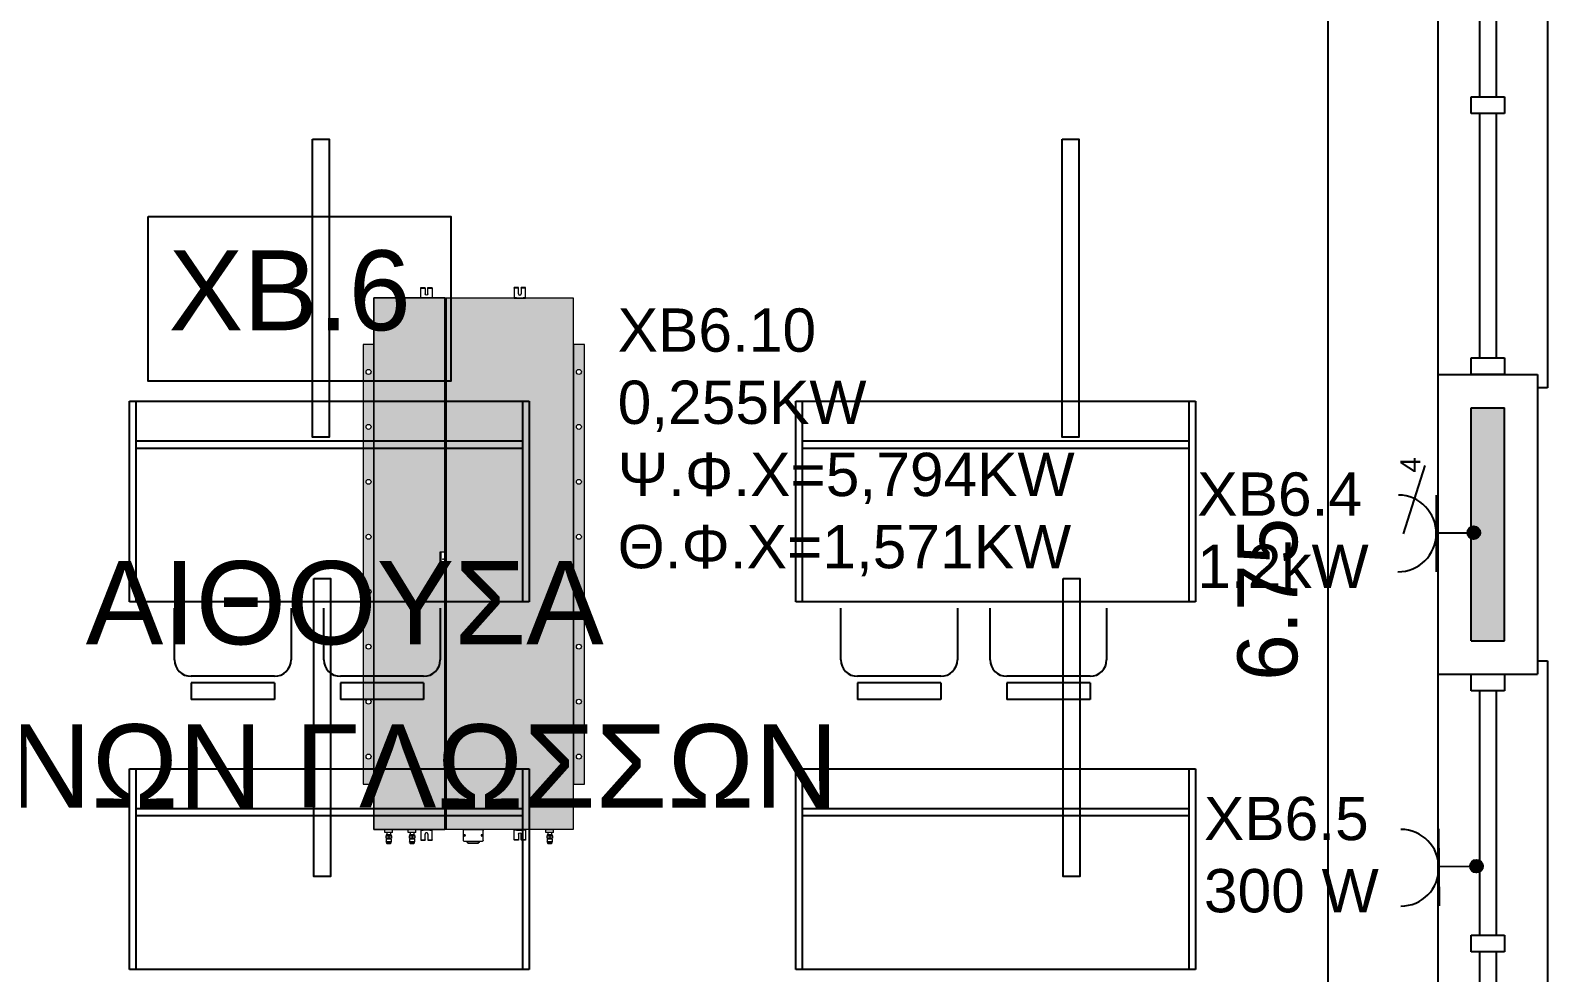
# Model space of a CAD drawing. Header units: metres. Extents: x -11 to 85, y -301 to 135.
# Drawn here: x 43.25 to 47.804, y -47.989 to -45.16 of the extents above; entities that cross this region are included whole.
import ezdxf

# ---------------------------------------------------------------- set-up
doc = ezdxf.new("R2010")
doc.units = ezdxf.units.M
doc.header["$LTSCALE"] = 0.036
doc.header["$PDMODE"] = 2
for name, color, linetype in [('arxitek borofos', 252, 'Continuous'), ('DIMBLK', 252, 'Continuous'), ('electext', 20, 'Continuous'), ('HLEK-SYMBOL', 3, 'Continuous'), ('HLEK_FL001_SYMBOLS', 230, 'Continuous'), ('Parathira', 252, 'Continuous')]:
    doc.layers.add(name, color=color, linetype=linetype)
doc.layers.add('axel', color=170, linetype='Continuous', lineweight=0)
doc.styles.add('COMU-N', font='arial.ttf')
doc.styles.get("Standard").update_dxf_attribs({"font": 'arial.ttf'})
doc.dimstyles.new('CADWDOT', dxfattribs={"dimscale": 0.1, "dimtxt": 1.8, "dimasz": 0.08, "dimexe": 2, "dimexo": 0, "dimgap": 0.09, "dimtad": 0, "dimrnd": 0.001, "dimzin": 0, "dimdsep": 46, "dimtxsty": 'Standard', "dimblk1": 'ARTDIM', "dimblk2": 'ARTDIM', "dimsah": 1, "dimcen": 0.09, "dimdle": 0.05, "dimse1": 1, "dimse2": 1, "dimadec": 0, "dimazin": 0, "dimtfac": 1, "dimtmove": 0, "dimatfit": 3, "dimldrblk": 'ARTDIM', "dimfxl": 2, "dimtvp": 0.9999, "dimtolj": 1, "dimtzin": 0, "dimarcsym": 0})

# ---------------------------------------------------------------- blocks, each defined once
blk = doc.blocks.new('A$C52D13D70')
at = {"layer": 'Parathira'}
for p, q in [((-0.33, 0.04), (-0.33, -2.44)), ((-0.3, 0.04), (-0.33, 0.04)), ((-0.1, 0), (-0.2, 0)), ((-0.2, 0), (-0.2, -0.05)), ((-0.1, -0.05), (-0.1, 0)), ((0, 0), (0, -2.4)), ((-0.2, -0.05), (-0.1, -0.05)), ((-0.175, -0.05), (-0.175, -0.7833)), ((-0.125, -0.05), (-0.125, -0.7833)), ((-0.1, -0.7833), (-0.2, -0.7833)), ((-0.2, -0.7833), (-0.2, -0.8333)), ((-0.1, -0.8333), (-0.1, -0.7833)), ((-0.2, -0.8333), (-0.1, -0.8333)), ((-0.175, -0.8333), (-0.175, -1.5667)), ((-0.125, -0.8333), (-0.125, -1.5667)), ((-0.1, -1.5667), (-0.2, -1.5667)), ((-0.2, -1.5667), (-0.2, -1.6167)), ((-0.1, -1.6167), (-0.1, -1.5667)), ((-0.2, -1.6167), (-0.1, -1.6167)), ((-0.175, -1.6167), (-0.175, -2.35)), ((-0.125, -1.6167), (-0.125, -2.35)), ((-0.1, -2.35), (-0.2, -2.35)), ((-0.2, -2.35), (-0.2, -2.4)), ((-0.1, -2.4), (-0.1, -2.35)), ((-0.2, -2.4), (-0.1, -2.4)), ((-0.33, -2.44), (-0.3, -2.44))]:
    blk.add_line(p, q, dxfattribs=at)
blk = doc.blocks.new('ARTDIM')
at = {"layer": 'DIMBLK'}
for p, q in [((0, -24.9975), (0, 24.9975)), ((-24.9975, 0), (24.9975, 0))]:
    blk.add_line(p, q, dxfattribs=at)
blk.add_circle((0, 0), 8.25, dxfattribs=at)
blk = doc.blocks.new('*D908')
at = {"layer": 'arxitek borofos', "color": 0, "lineweight": -2}
blk.add_line((47.1437, -43.501), (47.1437, -50.235), dxfattribs=at)
at = {"layer": 'Defpoints', "color": 0, "transparency": 16777216}
for p in [(46.5355, -43.493), (46.5355, -50.243), (47.1437, -50.243)]:
    blk.add_point(p, dxfattribs=at)
at = {"layer": 'arxitek borofos', "color": 0, "lineweight": -2, "xscale": 0.008, "yscale": 0.008, "zscale": 0.008}
for p, rotation in [((47.1437, -43.493), 90), ((47.1437, -50.243), 270)]:
    blk.add_blockref('ARTDIM', p, dxfattribs=dict(at, rotation=rotation))
at = {"layer": 'arxitek borofos', "color": 0, "insert": (46.9637, -46.868), "char_height": 0.18, "attachment_point": 5, "rotation": 90}
blk.add_mtext('\\A1;6.75', dxfattribs=at)
blk = doc.blocks.new('gJ6_a14')
at = {"linetype": 'Continuous'}
for p, q in [((-0.1176, 0.1119), (0.113, 0.1119)), ((0, 0.1119), (0, 0))]:
    blk.add_line(p, q, dxfattribs=at)
blk.add_arc((-0.0023, 0.2279), 0.1153, 180, 358.9566, dxfattribs=at)
blk = doc.blocks.new('*X1779')
at = {"color": 0}
for p, q in [((15.598, 2.587), (15.737, 2.727)), ((15.598, 2.622), (15.702, 2.727)), ((15.604, 2.646), (15.605, 2.647)), ((15.605, 2.559), (15.765, 2.719)), ((15.609, 2.652), (15.618, 2.66)), ((15.614, 2.621), (15.623, 2.63)), ((15.617, 2.536), (15.789, 2.707)), ((15.623, 2.665), (15.631, 2.674)), ((15.627, 2.634), (15.636, 2.643)), ((15.633, 2.516), (15.808, 2.691)), ((15.636, 2.678), (15.645, 2.687)), ((15.64, 2.647), (15.649, 2.656)), ((15.649, 2.691), (15.658, 2.7)), ((15.653, 2.501), (15.824, 2.672)), ((15.654, 2.66), (15.662, 2.669)), ((15.658, 2.63), (15.667, 2.638)), ((15.662, 2.705), (15.671, 2.714)), ((15.667, 2.674), (15.676, 2.683)), ((15.671, 2.643), (15.68, 2.652)), ((15.676, 2.718), (15.678, 2.721)), ((15.676, 2.489), (15.836, 2.648)), ((15.68, 2.687), (15.689, 2.696)), ((15.685, 2.656), (15.693, 2.665)), ((15.689, 2.625), (15.698, 2.634)), ((15.693, 2.7), (15.702, 2.709)), ((15.698, 2.669), (15.707, 2.678)), ((15.702, 2.638), (15.711, 2.647)), ((15.707, 2.714), (15.715, 2.722)), ((15.711, 2.683), (15.72, 2.691)), ((15.715, 2.652), (15.724, 2.66)), ((15.72, 2.727), (15.721, 2.728)), ((15.72, 2.621), (15.729, 2.63)), ((15.724, 2.696), (15.733, 2.705)), ((15.729, 2.665), (15.738, 2.674)), ((15.733, 2.634), (15.742, 2.643)), ((15.738, 2.709), (15.746, 2.718)), ((15.742, 2.678), (15.751, 2.687)), ((15.746, 2.647), (15.755, 2.656)), ((15.751, 2.722), (15.752, 2.724)), ((15.755, 2.691), (15.764, 2.7)), ((15.76, 2.66), (15.768, 2.669)), ((15.764, 2.63), (15.773, 2.638)), ((15.768, 2.705), (15.777, 2.714)), ((15.773, 2.674), (15.782, 2.683)), ((15.777, 2.643), (15.786, 2.652)), ((15.786, 2.687), (15.795, 2.696)), ((15.791, 2.656), (15.799, 2.665)), ((15.795, 2.625), (15.804, 2.634)), ((15.804, 2.669), (15.813, 2.678)), ((15.808, 2.638), (15.817, 2.647)), ((15.822, 2.652), (15.83, 2.66)), ((15.826, 2.621), (15.835, 2.63)), ((15.839, 2.634), (15.84, 2.635)), ((15.601, 2.607), (15.609, 2.616)), ((15.605, 2.577), (15.614, 2.585)), ((15.611, 2.547), (15.618, 2.554)), ((15.618, 2.59), (15.627, 2.599)), ((15.623, 2.559), (15.631, 2.568)), ((15.627, 2.528), (15.636, 2.537)), ((15.631, 2.603), (15.64, 2.612)), ((15.636, 2.572), (15.645, 2.581)), ((15.64, 2.541), (15.649, 2.55)), ((15.645, 2.616), (15.654, 2.625)), ((15.645, 2.51), (15.654, 2.519)), ((15.649, 2.585), (15.658, 2.594)), ((15.654, 2.554), (15.662, 2.563)), ((15.658, 2.523), (15.667, 2.532)), ((15.662, 2.599), (15.671, 2.607)), ((15.664, 2.494), (15.671, 2.501)), ((15.667, 2.568), (15.676, 2.577)), ((15.671, 2.537), (15.68, 2.546)), ((15.676, 2.612), (15.685, 2.621)), ((15.676, 2.506), (15.685, 2.515)), ((15.68, 2.581), (15.689, 2.59)), ((15.685, 2.55), (15.693, 2.559)), ((15.689, 2.519), (15.698, 2.528)), ((15.693, 2.594), (15.702, 2.603)), ((15.693, 2.488), (15.702, 2.497)), ((15.698, 2.563), (15.707, 2.572)), ((15.702, 2.532), (15.711, 2.541)), ((15.705, 2.482), (15.843, 2.62)), ((15.707, 2.607), (15.715, 2.616)), ((15.707, 2.501), (15.715, 2.51)), ((15.711, 2.577), (15.72, 2.585)), ((15.715, 2.546), (15.724, 2.554)), ((15.72, 2.515), (15.729, 2.523)), ((15.724, 2.59), (15.733, 2.599)), ((15.724, 2.484), (15.733, 2.493)), ((15.729, 2.559), (15.738, 2.568)), ((15.733, 2.528), (15.742, 2.537)), ((15.738, 2.603), (15.746, 2.612)), ((15.738, 2.497), (15.746, 2.506)), ((15.741, 2.482), (15.842, 2.584)), ((15.742, 2.572), (15.751, 2.581)), ((15.746, 2.541), (15.755, 2.55)), ((15.751, 2.616), (15.76, 2.625)), ((15.751, 2.51), (15.76, 2.519)), ((15.755, 2.585), (15.764, 2.594)), ((15.76, 2.554), (15.768, 2.563)), ((15.764, 2.523), (15.773, 2.532)), ((15.768, 2.599), (15.777, 2.607)), ((15.768, 2.493), (15.777, 2.501)), ((15.773, 2.568), (15.782, 2.577)), ((15.777, 2.537), (15.786, 2.546)), ((15.782, 2.612), (15.791, 2.621)), ((15.782, 2.506), (15.791, 2.515)), ((15.786, 2.581), (15.795, 2.59)), ((15.791, 2.55), (15.799, 2.559)), ((15.795, 2.519), (15.804, 2.528)), ((15.799, 2.594), (15.808, 2.603)), ((15.804, 2.563), (15.813, 2.572)), ((15.808, 2.532), (15.817, 2.541)), ((15.813, 2.607), (15.822, 2.616)), ((15.817, 2.577), (15.826, 2.585)), ((15.822, 2.546), (15.83, 2.554)), ((15.83, 2.59), (15.839, 2.599)), ((15.835, 2.559), (15.835, 2.56)), ((15.844, 2.603), (15.844, 2.603))]:
    blk.add_line(p, q, dxfattribs=at)
blk = doc.blocks.new('GJ6_A78')
at = {"layer": 'HLEK-SYMBOL', "color": 0, "linetype": 'Continuous'}
blk.add_circle((0, 0), 0.0989, dxfattribs=at)
at = {"layer": 'HLEK-SYMBOL', "color": 0, "xscale": 0.8, "yscale": 0.8, "zscale": 0.8}
blk.add_blockref('*X1779', (-12.576, -2.084), dxfattribs=at)
blk = doc.blocks.new('priza')
at = {"layer": 'HLEK_FL001_SYMBOLS', "rotation": 180}
blk.add_blockref('gJ6_a14', (87.4, -100.4952), dxfattribs=at)
at = {"layer": 'HLEK_FL001_SYMBOLS', "xscale": 0.1951472641207488, "yscale": 0.1951472641207488, "zscale": 0.1951472641207488}
blk.add_blockref('GJ6_A78', (87.4, -100.4953), dxfattribs=at)
blk = doc.blocks.new('priza tetrapli')
at = {"layer": 'HLEK_FL001_SYMBOLS', "ltscale": 5}
blk.add_line((444.1264, -18.901), (444.3314, -18.9664), dxfattribs=at)
at = {"layer": 'HLEK_FL001_SYMBOLS', "rotation": 180}
blk.add_blockref('priza', (531.5297, -119.6074), dxfattribs=at)
at = {"layer": 'HLEK_FL001_SYMBOLS', "ltscale": 5}
blk.add_text('4', height=0.06, dxfattribs=at).set_placement((444.3099, -18.9515))
blk = doc.blocks.new('A$C5A126718')
at = {"layer": 'axel'}
for p, q in [((-0.0317, 0.0343), (-0.0317, 0.0321)), ((-0.0301, 0.0343), (-0.0317, 0.0343)), ((-0.0317, 0.0321), (-0.0317, 0.0236)), ((-0.0317, 0.0321), (-0.0301, 0.0321)), ((-0.0317, 0.0236), (-0.0301, 0.0236)), ((-0.0317, 0.0236), (-0.0317, 0.0214)), ((-0.0301, 0.0214), (-0.0317, 0.0214)), ((-0.0301, 0.0129), (-0.0317, 0.0129)), ((-0.0317, 0.0129), (-0.0317, 0.0107)), ((-0.0317, 0.0107), (-0.0301, 0.0107)), ((-0.0317, 0.0107), (-0.0317, 0.0021)), ((-0.0317, 0.0021), (-0.0301, 0.0021)), ((-0.0317, 0.0021), (-0.0317, 0)), ((-0.0301, 0), (-0.0317, 0)), ((-0.0012, 0.0343), (-0.0301, 0.0343)), ((-0.0301, 0.0343), (-0.0301, 0.0321)), ((-0.0301, 0.0321), (-0.0301, 0.0236)), ((-0.0301, 0.0236), (-0.0301, 0.0214)), ((-0.0301, 0.0214), (-0.0131, 0.0214)), ((-0.0301, 0.0129), (-0.0301, 0.0107)), ((-0.0131, 0.0129), (-0.0301, 0.0129)), ((-0.0301, 0.0107), (-0.0301, 0.0021)), ((-0.0301, 0.0021), (-0.0301, 0)), ((-0.0301, 0), (-0.0012, 0)), ((-0.0012, 0.0343), (0, 0.0343)), ((-0.0012, 0.0343), (-0.0012, 0.033)), ((-0.0012, 0.033), (-0.0012, 0.03)), ((-0.0012, 0.03), (-0.0012, 0.0271)), ((-0.0012, 0.0271), (0, 0.0271)), ((-0.0012, 0.027), (-0.0012, 0.0271)), ((-0.0012, 0.0073), (-0.0012, 0.027)), ((-0.0012, 0.0071), (-0.0012, 0.0073)), ((-0.0012, 0.0071), (0, 0.0071)), ((-0.0012, 0.0071), (-0.0012, 0.0043)), ((-0.0012, 0.0043), (-0.0012, 0.0013)), ((-0.0012, 0.0013), (-0.0012, 0)), ((-0.0012, 0), (0, 0)), ((0.0004, 0.0271), (0.0004, 0.0343)), ((0.0004, 0.0271), (0.0004, 0.0343)), ((0.0004, 0.0211), (0.0004, 0.0271)), ((0.0004, 0.0211), (0.0004, 0.0271)), ((0.0004, 0.0207), (0.0004, 0.0211)), ((0.0004, 0.0207), (0.0004, 0.0211)), ((0.0004, 0.0186), (0.0004, 0.0207)), ((0.0004, 0.0186), (0.0004, 0.0207)), ((0.0004, 0.0157), (0.0004, 0.0186)), ((0.0004, 0.0157), (0.0004, 0.0186)), ((0.0004, 0.0136), (0.0004, 0.0157)), ((0.0004, 0.0136), (0.0004, 0.0157)), ((0.0004, 0.0132), (0.0004, 0.0136)), ((0.0004, 0.0132), (0.0004, 0.0136)), ((0.0004, 0.0071), (0.0004, 0.0132)), ((0.0004, 0.0071), (0.0004, 0.0132)), ((0.0004, 0), (0.0004, 0.0071)), ((0.0004, 0), (0.0004, 0.0071))]:
    blk.add_line(p, q, dxfattribs=at)
blk.add_arc((-0.0131, 0.0171), 0.00429, 270, 90, dxfattribs=at)
blk = doc.blocks.new('A$C3A54651E')
at = {"layer": 'axel'}
for p, q in [((0.0091, 0.0228), (0, 0.0228)), ((0, 0.0228), (0, 0)), ((0.0091, 0), (0, 0)), ((0.0091, 0), (0.0091, 0.0228)), ((0.0091, 0.0171), (0.0162, 0.0171)), ((0.0091, 0.0057), (0.0162, 0.0057)), ((0.0162, 0.019), (0.0166, 0.0193)), ((0.0162, 0.0038), (0.0162, 0.019)), ((0.0162, 0.0038), (0.0166, 0.0035)), ((0.0166, 0.0035), (0.0166, 0.0193)), ((0.0166, 0.0193), (0.0184, 0.0193)), ((0.0166, 0.0035), (0.0184, 0.0035)), ((0.0184, 0.02), (0.0184, 0.0199)), ((0.0184, 0.02), (0.0184, 0.02)), ((0.0184, 0.0199), (0.0184, 0.0193)), ((0.0184, 0.0193), (0.0184, 0.0153)), ((0.0184, 0.0153), (0.0184, 0.0067)), ((0.0184, 0.0067), (0.0184, 0.0035)), ((0.0184, 0.0035), (0.0184, 0.0028)), ((0.0184, 0.0028), (0.0184, 0.0028)), ((0.0191, 0.0202), (0.0254, 0.0202)), ((0.0191, 0.0197), (0.0254, 0.0197)), ((0.0191, 0.0109), (0.0254, 0.0109)), ((0.0191, 0.0026), (0.0254, 0.0026)), ((0.0262, 0.0199), (0.0262, 0.02)), ((0.0262, 0.02), (0.0262, 0.02)), ((0.0262, 0.0182), (0.0262, 0.0199)), ((0.0262, 0.0153), (0.0262, 0.0182)), ((0.0262, 0.0182), (0.0284, 0.0182)), ((0.0262, 0.0067), (0.0262, 0.0153)), ((0.0262, 0.0046), (0.0262, 0.0067)), ((0.0262, 0.0028), (0.0262, 0.0046)), ((0.0262, 0.0046), (0.0284, 0.0046)), ((0.0262, 0.0028), (0.0262, 0.0028)), ((0.0284, 0.0193), (0.037, 0.0193)), ((0.0284, 0.0182), (0.0284, 0.0193)), ((0.0284, 0.0046), (0.0284, 0.0182)), ((0.0284, 0.0035), (0.0284, 0.0046)), ((0.0284, 0.0035), (0.037, 0.0035)), ((0.037, 0.0035), (0.037, 0.0193)), ((0.0373, 0.019), (0.037, 0.0193)), ((0.0373, 0.0037), (0.037, 0.0035)), ((0.0373, 0.0182), (0.0373, 0.019)), ((0.0373, 0.0046), (0.0373, 0.0182)), ((0.0373, 0.0182), (0.0403, 0.0182)), ((0.0373, 0.0037), (0.0373, 0.0046)), ((0.0373, 0.0046), (0.0403, 0.0046)), ((0.0403, 0.0046), (0.0403, 0.0182)), ((0.0423, 0.0162), (0.0403, 0.0182)), ((0.0423, 0.0066), (0.0403, 0.0046)), ((0.0423, 0.0066), (0.0423, 0.0162))]:
    blk.add_line(p, q, dxfattribs=at)
for points in [[(0.0191, 0.0202, 0.004311), (0.019, 0.0202, 0.005535), (0.0188, 0.0202, 0.007292), (0.0187, 0.0201, 0.009929), (0.0186, 0.0201), (0.0186, 0.0201, 0.019665), (0.0185, 0.02, 0.032685), (0.0184, 0.02, 0.060642), (0.0184, 0.02), (0.0184, 0.02)], [(0.0184, 0.0199, 0.159929), (0.0184, 0.0199, 0.090191), (0.0184, 0.0199, 0.0462), (0.0184, 0.0199, 0.02623), (0.0185, 0.0198), (0.0186, 0.0198, 0.013719), (0.0187, 0.0198, 0.009481), (0.0188, 0.0198, 0.006867), (0.0189, 0.0197, 0.005151), (0.0191, 0.0197)], [(0.0191, 0.0197, 0.015295), (0.0188, 0.0186, 0.017604), (0.0186, 0.0175), (0.0185, 0.0169, 0.02245), (0.0184, 0.0158), (0.0184, 0.0153)], [(0.0184, 0.0153, 0.023182), (0.0184, 0.0142, 0.022013), (0.0186, 0.0131), (0.0187, 0.0125, 0.017076), (0.0189, 0.0114), (0.0191, 0.0109)], [(0.0191, 0.0109, 0.016103), (0.0188, 0.0098, 0.018613), (0.0186, 0.0088), (0.0185, 0.0083, 0.023826), (0.0184, 0.0072), (0.0184, 0.0067)], [(0.0184, 0.0067, 0.024647), (0.0184, 0.0057, 0.023359), (0.0186, 0.0046), (0.0187, 0.0041, 0.018023), (0.0189, 0.0031), (0.0191, 0.0026)], [(0.0191, 0.0026, -0.004311), (0.019, 0.0026, -0.005535), (0.0188, 0.0026, -0.007292), (0.0187, 0.0027, -0.009929), (0.0186, 0.0027), (0.0186, 0.0027, -0.019665), (0.0185, 0.0027, -0.032685), (0.0184, 0.0028, -0.060642), (0.0184, 0.0028), (0.0184, 0.0028)], [(0.0262, 0.02, 0.102242), (0.0262, 0.02, 0.051435), (0.0261, 0.02, 0.028507), (0.0261, 0.0201, 0.01755), (0.026, 0.0201), (0.0259, 0.0201, 0.009159), (0.0258, 0.0201, 0.006785), (0.0257, 0.0202, 0.005184), (0.0255, 0.0202), (0.0254, 0.0202)], [(0.0254, 0.0197, 0.004812), (0.0256, 0.0197, 0.00636), (0.0258, 0.0198, 0.008685), (0.0259, 0.0198, 0.012384), (0.026, 0.0198), (0.0261, 0.0198, 0.023143), (0.0261, 0.0199, 0.039656), (0.0262, 0.0199, 0.07579), (0.0262, 0.0199, 0.144125), (0.0262, 0.0199)], [(0.0262, 0.0153, 0.023214), (0.0262, 0.0164, 0.02204), (0.026, 0.0175), (0.0259, 0.018, 0.017046), (0.0256, 0.0191), (0.0254, 0.0197)], [(0.0254, 0.0109, 0.01528), (0.0258, 0.012, 0.017585), (0.026, 0.013), (0.0261, 0.0136, 0.022468), (0.0262, 0.0147), (0.0262, 0.0153)], [(0.0262, 0.0067, 0.024685), (0.0262, 0.0078, 0.023392), (0.026, 0.0088), (0.0259, 0.0093, 0.017988), (0.0256, 0.0103), (0.0254, 0.0109)], [(0.0254, 0.0026, 0.016073), (0.0258, 0.0036, 0.018575), (0.026, 0.0046), (0.0261, 0.0052, 0.023861), (0.0262, 0.0062), (0.0262, 0.0067)], [(0.0262, 0.0028, -0.102242), (0.0262, 0.0028, -0.051435), (0.0261, 0.0028, -0.028507), (0.0261, 0.0027, -0.01755), (0.026, 0.0027), (0.0259, 0.0027, -0.009159), (0.0258, 0.0026, -0.006785), (0.0257, 0.0026, -0.005184), (0.0255, 0.0026), (0.0254, 0.0026)]]:
    blk.add_lwpolyline(points, format="xyb", dxfattribs=at)
blk = doc.blocks.new('A$C531E15D6')
at = {"layer": 'axel'}
for p, q in [((-0.0003, 0.0241), (-0.0003, -0.0359)), ((-0.0003, 0.0241), (0.0009, 0.0241)), ((-0.0003, 0.0134), (0, 0.0134)), ((-0.0003, 0.0113), (0, 0.0113)), ((-0.0003, 0.0066), (-0.0003, 0.0031)), ((-0.0003, 0.0066), (-0.0003, 0.0031)), ((0, 0.0059), (-0.0003, 0.0059)), ((-0.0003, 0.0031), (-0.0003, -0.0276)), ((0.0021, 0.0241), (0, 0.022)), ((0, 0.0059), (0, 0.022)), ((0, -0.0059), (0, 0.0059)), ((0, -0.0059), (0, 0.0059)), ((0.0012, 0.0241), (0.0009, 0.0241)), ((0.0012, 0.0241), (0.0009, 0.0241)), ((0.0012, 0.0241), (0.0021, 0.0241)), ((0.0021, 0.0241), (0.0321, 0.0241)), ((0.0021, 0.0241), (0.0321, 0.0241)), ((0.0321, 0.0241), (0.0343, 0.022)), ((0.0343, 0.022), (0.0343, 0.0134)), ((0.0343, 0.022), (0.0343, 0.0134)), ((0.0343, 0.0134), (0.0343, -0.0251)), ((0.0343, 0.0134), (0.0343, -0.0251)), ((0.038, 0.0127), (0.0343, 0.0128)), ((0.0347, 0.0056), (0.0343, 0.0056)), ((0.0347, 0.0056), (0.0347, -0.0059)), ((0.0357, 0.0099), (0.0357, 0.0045)), ((0.04, 0.0099), (0.0357, 0.0099)), ((0.0357, 0.0045), (0.0357, 0.0038)), ((0.0357, 0.0045), (0.0357, 0.0038)), ((0.0357, 0.0038), (0.0357, -0.0059)), ((0.0357, 0.0038), (0.0357, -0.0059)), ((0.038, 0.0127), (0.038, 0.0099)), ((0.04, 0.0099), (0.04, -0.0059)), ((0, -0.0176), (-0.0003, -0.0176)), ((-0.0003, -0.023), (0, -0.023)), ((-0.0003, -0.0251), (0, -0.0251)), ((-0.0003, -0.0276), (-0.0003, -0.0312)), ((-0.0003, -0.0276), (-0.0003, -0.0312)), ((-0.0003, -0.0359), (0.0021, -0.0359)), ((0, -0.0176), (0, -0.0059)), ((0, -0.0176), (0, -0.0059)), ((0, -0.0337), (0, -0.0176)), ((0.0021, -0.0359), (0, -0.0337)), ((0.0321, -0.0359), (0.0021, -0.0359)), ((0.0321, -0.0359), (0.0021, -0.0359)), ((0.0343, -0.0337), (0.0321, -0.0359)), ((0.0347, -0.0173), (0.0343, -0.0173)), ((0.038, -0.0244), (0.0343, -0.0245)), ((0.0343, -0.0251), (0.0343, -0.0337)), ((0.0343, -0.0251), (0.0343, -0.0337)), ((0.0347, -0.0059), (0.0347, -0.0173)), ((0.0357, -0.0059), (0.0357, -0.0155)), ((0.0357, -0.0059), (0.0357, -0.0155)), ((0.0357, -0.0155), (0.0357, -0.0162)), ((0.0357, -0.0155), (0.0357, -0.0162)), ((0.0357, -0.0162), (0.0357, -0.0216)), ((0.04, -0.0216), (0.0357, -0.0216)), ((0.038, -0.0244), (0.038, -0.0216)), ((0.04, -0.0059), (0.04, -0.0216))]:
    blk.add_line(p, q, dxfattribs=at)
for centre, radius in [((0.0171, 0.0199), 0.00214), ((0.0171, 0.0199), 0.00111), ((0.0171, -0.0316), 0.00214), ((0.0171, -0.0316), 0.00111)]:
    blk.add_circle(centre, radius, dxfattribs=at)
for centre, radius, start, end in [((0.0321, 0.022), 0.00214, 0, 90), ((0.0346, 0.0045), 0.00107, 0, 89.5416), ((0.0321, -0.0337), 0.00214, 270, 0), ((0.0346, -0.0162), 0.00107, 270.4584, 0)]:
    blk.add_arc(centre, radius, start, end, dxfattribs=at)
blk = doc.blocks.new('FCU 10 KANALATO')
at = {"layer": 'axel'}
for color, points in [(150, [(47986.6743, 13560.1633), (47986.6743, 13560.0206), (47986.6751, 13560.0206), (47986.6751, 13560.0135), (47986.6751, 13560.0074), (47986.6751, 13560.007), (47986.6751, 13560.002), (47986.6751, 13559.9935), (47986.6751, 13559.9863), (47986.6743, 13559.9863), (47986.6743, 13559.782), (47987.7792, 13559.782), (47988.2671, 13559.782), (47988.2671, 13559.782), (47988.2704, 13559.782), (47988.2704, 13560.1633)]), (151, [(47988.2705, 13559.5646), (47988.2705, 13559.5982), (47988.2705, 13559.5982), (47988.2705, 13559.621), (47988.2705, 13559.621), (47988.2705, 13559.6682), (47988.2705, 13559.6682), (47988.2705, 13559.691), (47988.2705, 13559.691), (47988.2705, 13559.7061), (47988.2705, 13559.7061), (47988.2705, 13559.7132), (47988.2705, 13559.7193), (47988.2705, 13559.7196), (47988.2705, 13559.7246), (47988.2705, 13559.7332), (47988.2705, 13559.7403), (47988.2705, 13559.7403), (47988.2705, 13559.7785), (47987.4805, 13559.7785), (47987.4805, 13559.7638), (47987.4362, 13559.7638), (47987.4362, 13559.7785), (47986.6743, 13559.7785), (47986.6743, 13559.7403), (47986.6751, 13559.7403), (47986.6751, 13559.7332), (47986.6751, 13559.7271), (47986.6751, 13559.7218), (47986.6751, 13559.7193), (47986.6751, 13559.7132), (47986.6751, 13559.7061), (47986.6743, 13559.7061), (47986.6743, 13559.5646)])]:
    blk.add_hatch(color=color, dxfattribs=at).paths.add_polyline_path(points)
h = blk.add_hatch(color=211, dxfattribs=at)
h.paths.add_polyline_path([(47988.1338, 13560.164), (47988.1338, 13560.197), (47986.8138, 13560.197), (47986.8138, 13560.164)])
h.paths.add_polyline_path([(47987.5563, 13560.1878, -1), (47987.5563, 13560.1731, -1)], flags=16)
h.paths.add_polyline_path([(47987.3913, 13560.1731, -1), (47987.3913, 13560.1878, -1)], flags=16)
h.paths.add_polyline_path([(47987.7213, 13560.1878, -1), (47987.7213, 13560.1731, -1)], flags=16)
h.paths.add_polyline_path([(47987.2263, 13560.1731, -1), (47987.2263, 13560.1878, -1)], flags=16)
h.paths.add_polyline_path([(47987.8863, 13560.1878, -1), (47987.8863, 13560.1731, -1)], flags=16)
h.paths.add_polyline_path([(47987.0613, 13560.1731, -1), (47987.0613, 13560.1878, -1)], flags=16)
h.paths.add_polyline_path([(47988.0513, 13560.1878, -1), (47988.0513, 13560.1731, -1)], flags=16)
h.paths.add_polyline_path([(47986.8963, 13560.1731, -1), (47986.8963, 13560.1878, -1)], flags=16)
h = blk.add_hatch(color=211, dxfattribs=at)
h.paths.add_polyline_path([(47988.1338, 13559.5327), (47988.1338, 13559.5657), (47986.8138, 13559.5657), (47986.8138, 13559.5327)])
h.paths.add_polyline_path([(47987.5563, 13559.5565, -1), (47987.5563, 13559.5418, -1)], flags=16)
h.paths.add_polyline_path([(47987.3913, 13559.5418, -1), (47987.3913, 13559.5565, -1)], flags=16)
h.paths.add_polyline_path([(47987.7213, 13559.5565, -1), (47987.7213, 13559.5418, -1)], flags=16)
h.paths.add_polyline_path([(47987.2263, 13559.5418, -1), (47987.2263, 13559.5565, -1)], flags=16)
h.paths.add_polyline_path([(47987.8863, 13559.5565, -1), (47987.8863, 13559.5418, -1)], flags=16)
h.paths.add_polyline_path([(47987.0613, 13559.5418, -1), (47987.0613, 13559.5565, -1)], flags=16)
h.paths.add_polyline_path([(47988.0513, 13559.5565, -1), (47988.0513, 13559.5418, -1)], flags=16)
h.paths.add_polyline_path([(47986.8963, 13559.5418, -1), (47986.8963, 13559.5565, -1)], flags=16)
for p, q in [((47986.6743, 13559.782), (47987.7792, 13559.782)), ((47986.6743, 13559.7804), (47987.7792, 13559.7804)), ((47986.6743, 13559.78), (47987.7816, 13559.78)), ((47987.7349, 13559.7785), (47986.6743, 13559.7785)), ((47987.4362, 13559.7785), (47987.4362, 13559.78)), ((47987.4362, 13559.7638), (47987.4362, 13559.7785)), ((47987.4362, 13559.766), (47987.4805, 13559.766)), ((47987.4805, 13559.7638), (47987.4362, 13559.7638)), ((47987.4805, 13559.7785), (47987.4805, 13559.78)), ((47987.4805, 13559.7785), (47987.4805, 13559.7638)), ((47988.2705, 13559.7785), (47987.7329, 13559.7785)), ((47987.7792, 13559.782), (47988.2671, 13559.782)), ((47987.7792, 13559.7804), (47988.2705, 13559.7804)), ((47987.7792, 13559.78), (47988.2705, 13559.78))]:
    blk.add_line(p, q, dxfattribs=at)
for points in [[(47986.6743, 13560.1633), (47988.2704, 13560.1633), (47988.2704, 13559.782), (47986.6743, 13559.782)], [(47986.6743, 13560.1633), (47988.2705, 13560.1633), (47988.2705, 13559.5646), (47986.6743, 13559.5646)], [(47986.6743, 13559.5646), (47988.2705, 13559.5646), (47988.2705, 13559.7785), (47986.6743, 13559.7785)]]:
    blk.add_lwpolyline(points, close=True, dxfattribs=at)
at = {"layer": 'axel', "linetype": 'Continuous'}
for points in [[(47986.8138, 13560.164), (47988.1338, 13560.164), (47988.1338, 13560.197), (47986.8138, 13560.197)], [(47986.8138, 13559.5327), (47988.1338, 13559.5327), (47988.1338, 13559.5657), (47986.8138, 13559.5657)]]:
    blk.add_lwpolyline(points, close=True, dxfattribs=at)
for centre in [(47986.8963, 13560.1805), (47987.0613, 13560.1805), (47987.2263, 13560.1805), (47987.3913, 13560.1805), (47987.5563, 13560.1805), (47987.7213, 13560.1805), (47987.8863, 13560.1805), (47988.0513, 13560.1805), (47986.8963, 13559.5492), (47987.0613, 13559.5492), (47987.2263, 13559.5492), (47987.3913, 13559.5492), (47987.5563, 13559.5492), (47987.7213, 13559.5492), (47987.8863, 13559.5492), (47988.0513, 13559.5492)]:
    blk.add_circle(centre, 0.00739, dxfattribs=at)
at = {"layer": 'axel'}
blk.add_circle((47987.4583, 13559.7731), 0.00111, dxfattribs=at)
at = {"xscale": -1, "rotation": 180}
for name, p in [('A$C3A54651E', (47988.2705, 13560.1043)), ('A$C531E15D6', (47988.2708, 13559.8575)), ('A$C5A126718', (47986.6746, 13559.7403)), ('A$C3A54651E', (47988.2705, 13559.691)), ('A$C3A54651E', (47988.2705, 13559.621))]:
    blk.add_blockref(name, p, dxfattribs=at)
blk.add_blockref('A$C5A126718', (47986.6746, 13559.9863))
at = {"xscale": -1}
blk.add_blockref('A$C5A126718', (47988.271, 13559.9863), dxfattribs=at)
at = {"rotation": 180}
blk.add_blockref('A$C5A126718', (47988.271, 13559.7403), dxfattribs=at)

msp = doc.modelspace()

# ---------------------------------------------------------------- hatches: boundary and pattern name
at = {"layer": 'arxitek borofos'}
msp.add_hatch(color=256, dxfattribs=at).paths.add_polyline_path([(47.6737, -46.293), (47.5737, -46.293), (47.5737, -46.993), (47.6737, -46.993)])

# ---------------------------------------------------------------- linework, layer by layer
for p, q in [((47.4737, -46.193), (47.7737, -46.193)), ((47.4737, -46.193), (47.4737, -47.093)), ((47.7737, -46.193), (47.7737, -47.093)), ((43.5472, -46.8759), (43.5472, -46.2727)), ((43.5472, -46.2727), (44.7472, -46.2727)), ((43.5672, -46.8759), (43.5672, -46.2727)), ((44.7272, -46.2727), (44.7272, -46.8759)), ((44.7472, -46.2727), (44.7472, -46.8759)), ((44.7472, -46.2727), (44.7472, -46.8759)), ((45.5472, -46.8759), (45.5472, -46.2727)), ((45.5472, -46.2727), (46.7472, -46.2727)), ((45.5672, -46.8759), (45.5672, -46.2727)), ((46.7272, -46.2727), (46.7272, -46.8759)), ((46.7472, -46.2727), (46.7472, -46.8759)), ((46.7472, -46.2727), (46.7472, -46.8759)), ((47.5737, -46.993), (47.5737, -46.293)), ((47.5737, -46.293), (47.6737, -46.293)), ((47.6737, -46.993), (47.6737, -46.293)), ((44.7272, -46.3933), (43.5672, -46.3933)), ((46.7272, -46.3933), (45.5672, -46.3933)), ((44.7272, -46.4148), (43.5672, -46.4148)), ((46.7272, -46.4148), (45.5672, -46.4148)), ((44.7472, -46.8759), (43.5472, -46.8759)), ((43.682, -47.0492), (43.682, -46.8945)), ((44.032, -46.8945), (44.032, -47.0492)), ((44.1301, -47.0492), (44.1301, -46.8945)), ((44.4801, -46.8945), (44.4801, -47.0492)), ((46.7472, -46.8759), (45.5472, -46.8759)), ((45.682, -47.0492), (45.682, -46.8945)), ((46.032, -46.8945), (46.032, -47.0492)), ((46.1301, -47.0492), (46.1301, -46.8945)), ((46.4801, -46.8945), (46.4801, -47.0492)), ((47.5737, -46.993), (47.6737, -46.993)), ((43.982, -47.0992), (43.732, -47.0992)), ((43.732, -47.1192), (43.732, -47.1692)), ((43.982, -47.1192), (43.732, -47.1192)), ((43.982, -47.1192), (43.982, -47.1692)), ((44.4301, -47.0992), (44.1801, -47.0992)), ((44.1801, -47.1192), (44.1801, -47.1692)), ((44.4301, -47.1192), (44.1801, -47.1192)), ((44.4301, -47.1192), (44.4301, -47.1692)), ((45.982, -47.0992), (45.732, -47.0992)), ((45.732, -47.1192), (45.732, -47.1692)), ((45.982, -47.1192), (45.732, -47.1192)), ((45.982, -47.1192), (45.982, -47.1692)), ((46.4301, -47.0992), (46.1801, -47.0992)), ((46.1801, -47.1192), (46.1801, -47.1692)), ((46.4301, -47.1192), (46.1801, -47.1192)), ((46.4301, -47.1192), (46.4301, -47.1692)), ((47.4737, -47.093), (47.7737, -47.093)), ((43.982, -47.1692), (43.732, -47.1692)), ((44.4301, -47.1692), (44.1801, -47.1692)), ((45.982, -47.1692), (45.732, -47.1692)), ((46.4301, -47.1692), (46.1801, -47.1692)), ((43.5472, -47.9797), (43.5472, -47.3765)), ((43.5472, -47.3765), (44.7472, -47.3765)), ((43.5672, -47.9797), (43.5672, -47.3765)), ((44.7272, -47.3765), (44.7272, -47.9797)), ((44.7472, -47.3765), (44.7472, -47.9797)), ((44.7472, -47.3765), (44.7472, -47.9797)), ((45.5472, -47.9797), (45.5472, -47.3765)), ((45.5472, -47.3765), (46.7472, -47.3765)), ((45.5672, -47.9797), (45.5672, -47.3765)), ((46.7272, -47.3765), (46.7272, -47.9797)), ((46.7472, -47.3765), (46.7472, -47.9797)), ((46.7472, -47.3765), (46.7472, -47.9797)), ((44.7272, -47.4971), (43.5672, -47.4971)), ((46.7272, -47.4971), (45.5672, -47.4971)), ((44.7272, -47.5185), (43.5672, -47.5185)), ((46.7272, -47.5185), (45.5672, -47.5185)), ((44.7472, -47.9797), (43.5472, -47.9797)), ((46.7472, -47.9797), (45.5472, -47.9797))]:
    msp.add_line(p, q, dxfattribs=at)
for centre, start, end in [((43.732, -47.0492), 180, 270), ((43.982, -47.0492), 270, 0), ((44.1801, -47.0492), 180, 270), ((44.4301, -47.0492), 270, 0), ((45.732, -47.0492), 180, 270), ((45.982, -47.0492), 270, 0), ((46.1801, -47.0492), 180, 270), ((46.4301, -47.0492), 270, 0)]:
    msp.add_arc(centre, 0.05, start, end, dxfattribs=at)
at = {"layer": 'electext'}
msp.add_lwpolyline([(43.6037, -45.7186), (44.5114, -45.7186), (44.5114, -46.2132), (43.6037, -46.2132)], close=True, dxfattribs=at)
at = {"layer": 'HLEK_FL001_SYMBOLS'}
for points in [[(44.0962, -45.4866), (44.1462, -45.4866), (44.1462, -46.381), (44.0962, -46.381)], [(46.3462, -45.4866), (46.3962, -45.4866), (46.3962, -46.381), (46.3462, -46.381)], [(44.1, -46.8056), (44.15, -46.8056), (44.15, -47.7), (44.1, -47.7)], [(46.35, -46.8056), (46.4, -46.8056), (46.4, -47.7), (46.35, -47.7)]]:
    msp.add_lwpolyline(points, close=True, dxfattribs=at)

# ---------------------------------------------------------------- block references
at = {"layer": 'arxitek borofos', "xscale": -1}
for p in [(47.4737, -43.793), (47.4737, -47.093)]:
    msp.add_blockref('A$C52D13D70', p, dxfattribs=at)
at = {"layer": 'axel', "rotation": 270}
msp.add_blockref('FCU 10 KANALATO', (-13515.2845, 47940.7111), dxfattribs=at)
at = {"layer": 'HLEK_FL001_SYMBOLS'}
for name, p, rotation in [('priza tetrapli', (28.4911, -490.7985), 90.00274053880096), ('priza', (147.1956, 40.7433), 270.5799111527854)]:
    msp.add_blockref(name, p, dxfattribs=dict(at, rotation=rotation))

# ---------------------------------------------------------------- texts
at = {"layer": 'arxitek borofos', "style": 'COMU-N'}
for s, p in [('ΑΙΘΟΥΣΑ  ', (43.4158, -47.0032)), ('ΞΕΝΩΝ ΓΛΩΣΣΩΝ', (42.721, -47.4932))]:
    msp.add_text(s, height=0.25, dxfattribs=at).set_placement(p)
at = {"layer": 'electext', "style": 'COMU-N'}
msp.add_text('XB.6', height=0.24, dxfattribs=at).set_placement((43.6648, -46.0601))
at = {"layer": 'HLEK_FL001_SYMBOLS', "char_height": 0.13, "attachment_point": 1, "style": 'COMU-N'}
for s, width, insert in [('XB6.10\\P0,255KW\\PΨ.Φ.Χ=5,794KW\\PΘ.Φ.Χ=1,571ΚW', 1.75, (45.0124, -45.9946)), ('{\\fArial|b0|i0|c161|p34;ΧΒ6.}4{\\fArial|b0|i0|c161|p34;\\P1.2}kW', 1.15, (46.752, -46.487)), ('{\\fArial|b0|i0|c161|p34;ΧΒ6.}5{\\fArial|b0|i0|c161|p34;\\P}300 W', 1.15, (46.772, -47.4611))]:
    msp.add_mtext_dynamic_manual_height_columns(s, width=width, gutter_width=0.65, heights=[0], dxfattribs=dict(at, insert=insert))

# ---------------------------------------------------------------- dimensions: what is measured, and where the dimension line sits
at = {"layer": 'arxitek borofos'}
dim = msp.add_linear_dim(base=(47.1437, -50.243), p1=(46.5355, -43.493), p2=(46.5355, -50.243), angle=90, dimstyle='CADWDOT', dxfattribs=at)
dim.commit()
dim.dimension.update_dxf_attribs({"geometry": '*D908', "text_midpoint": (46.9637, -46.868)})

doc.saveas('drawing.dxf')
